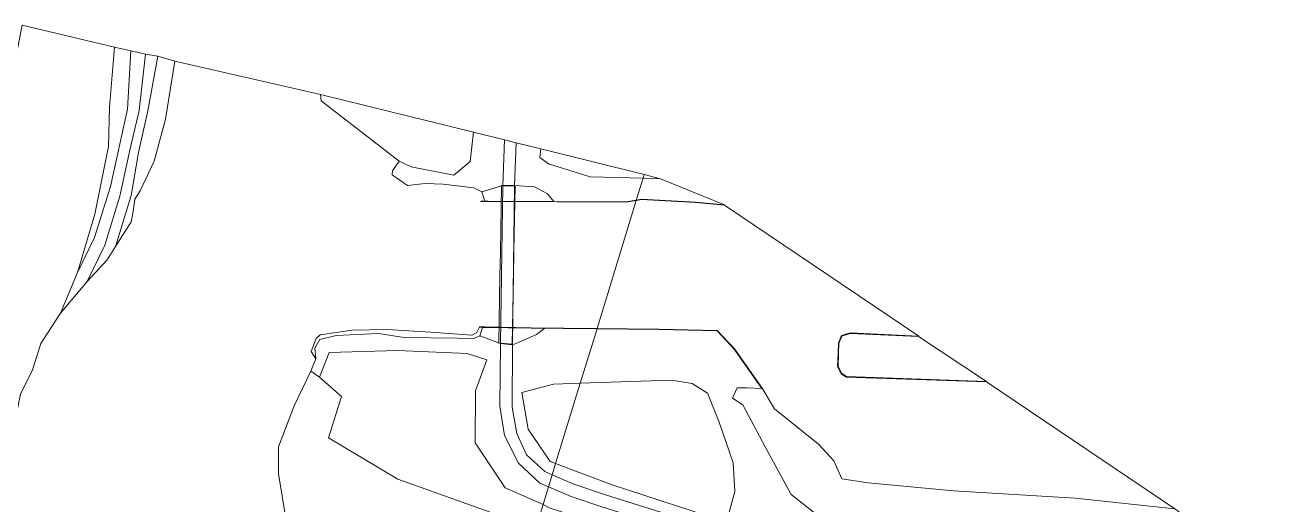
# Model space of a CAD drawing. Header units: metres. Extents: x 112942 to 118371, y 496117 to 499046.
# Drawn here: x 116957.3 to 117242.9, y 497226.7 to 497335.7 of the extents above; entities that cross this region are included whole.
import ezdxf

# ---------------------------------------------------------------- set-up
doc = ezdxf.new("R2010")
doc.units = ezdxf.units.M
doc.layers.add('B-WE-OG-TOPOKAART-G', color=7, linetype='Continuous', lineweight=18)

msp = doc.modelspace()

# ---------------------------------------------------------------- linework, layer by layer
at = {"layer": 'B-WE-OG-TOPOKAART-G'}
for points in [[(116936.882, 497230.357, -0.494), (116940.706, 497250.417, -0.703), (116941.763, 497260.715, -0.915), (116944.463, 497273.866, -0.982), (116947.518, 497286.805, -1.32), (116952.153, 497311.664, -1.157), (116955.803, 497331.83, -1.112), (116956.572, 497335.683, -1.112), (116977.608, 497330.679, -1.35), (116976.442, 497317.078, -1.293), (116976.189, 497308.151, -1.293), (116973.131, 497292.756, -1.287), (116969.136, 497279.525, -1.32), (116965.334, 497270.263, -1.235), (116960.856, 497263.339, -1.235), (116958.912, 497257.388, -1.235), (116956.22, 497251.846, -1.258), (116954.561, 497243.781, -1.258), (116952.74, 497233.748, -1.168), (116952.209, 497230.253, -1.168), (116944.094, 497232.802, -0.558), (116940.701, 497229.823, -0.485), (116936.882, 497230.357, -0.494)], [(116965.334, 497270.263, -1.235), (116969.136, 497279.525, -1.32), (116973.034, 497287.462, -0.347), (116976.699, 497299.008, -0.107), (116980.557, 497316.586, -0.29), (116981.256, 497329.842, -0.32), (116984.62, 497329.07, -0.117), (116983.175, 497316.277, -0.28), (116981.082, 497307.299, -0.323), (116978.785, 497296.861, -0.083), (116975.369, 497285.708, -0.473), (116971.341, 497277.429, -1.18), (116965.334, 497270.263, -1.235)], [(116969.136, 497279.525, -1.32), (116973.131, 497292.756, -1.287), (116976.189, 497308.151, -1.293), (116976.442, 497317.078, -1.293), (116977.608, 497330.679, -1.35), (116981.256, 497329.842, -0.32), (116980.557, 497316.586, -0.29), (116976.699, 497299.008, -0.107), (116973.034, 497287.462, -0.347), (116969.136, 497279.525, -1.32)], [(116987.436, 497328.605, -1.293), (116985.122, 497316.233, -1.279), (116983.048, 497306.737, -1.229), (116981.342, 497297.006, -1.11), (116977.781, 497285.427, -1.177), (116975.876, 497282.403, -1.177), (116971.341, 497277.429, -1.18), (116975.369, 497285.708, -0.473), (116978.785, 497296.861, -0.083), (116981.082, 497307.299, -0.323), (116983.175, 497316.277, -0.28), (116984.62, 497329.07, -0.117), (116987.436, 497328.605, -1.293)], [(116956.22, 497251.846, -1.258), (116958.912, 497257.388, -1.235), (116960.856, 497263.339, -1.235), (116965.334, 497270.263, -1.235), (116971.341, 497277.429, -1.18), (116975.876, 497282.403, -1.177), (116977.781, 497285.427, -1.177), (116981.365, 497291.035, -1.197), (116981.847, 497293.389, -1.197), (116982.166, 497296.192, -1.186), (116983.412, 497298.062, -1.253), (116986.592, 497304.753, -1.267), (116989.194, 497314.351, -1.322), (116991.307, 497327.535, -1.322), (117024.39, 497319.94, -1.221), (117024.552, 497318.491, -1.29), (117042.27, 497304.799, -1.29), (117040.783, 497302.599, -1.351), (117040.707, 497301.707, -1.351), (117044.194, 497299.243, -1.302), (117048.184, 497299.71, -1.273), (117052.307, 497299.589, -1.285), (117059.237, 497298.749, -1.139), (117061.084, 497297.827, -1.104), (117061.775, 497295.72, -1.16), (117061.277, 497295.723, -1.474), (117060.825, 497295.725, -1.474), (117060.825, 497295.625, -1.473), (117062.425, 497295.617, -1.473), (117093.869, 497295.455, -1.473), (117096.158, 497295.843, -1.473)], [(116991.307, 497327.535, -1.322), (116989.194, 497314.351, -1.322), (116986.592, 497304.753, -1.267), (116983.412, 497298.062, -1.253), (116982.166, 497296.192, -1.186), (116981.847, 497293.389, -1.197), (116981.365, 497291.035, -1.197), (116977.781, 497285.427, -1.177), (116981.342, 497297.006, -1.11), (116983.048, 497306.737, -1.229), (116985.122, 497316.233, -1.279), (116987.436, 497328.605, -1.293), (116991.307, 497327.535, -1.322)], [(117059.174, 497311.375, -1.1), (117058.425, 497304.682, -1.083), (117054.71, 497301.633, -1.083), (117045.035, 497303.537, -1.19), (117042.27, 497304.799, -1.29), (117024.552, 497318.491, -1.29), (117024.39, 497319.94, -1.221), (117059.174, 497311.375, -1.1)], [(117066.216, 497309.624, -0.78), (117065.841, 497299.283, -0.373), (117061.084, 497297.827, -1.104), (117059.237, 497298.749, -1.139), (117052.307, 497299.589, -1.285), (117048.184, 497299.71, -1.273), (117044.194, 497299.243, -1.302), (117040.707, 497301.707, -1.351), (117040.783, 497302.599, -1.351), (117042.27, 497304.799, -1.29), (117045.035, 497303.537, -1.19), (117054.71, 497301.633, -1.083), (117058.425, 497304.682, -1.083), (117059.174, 497311.375, -1.1), (117066.216, 497309.624, -0.78)], [(117068.891, 497308.959, -0.78), (117068.467, 497299.234, -0.373), (117065.841, 497299.283, -0.373), (117066.216, 497309.624, -0.78), (117068.891, 497308.959, -0.78)], [(117077.424, 497295.64, -1.218), (117076.01, 497297.382, -0.892), (117073.011, 497298.988, -0.878), (117068.467, 497299.234, -0.373), (117068.891, 497308.959, -0.78), (117074.448, 497307.578, -0.76), (117074.288, 497305.645, -0.75), (117076.21, 497304.165, -0.81), (117085.692, 497301.257, -0.863), (117097.716, 497300.922, -1.034), (117096.141, 497295.942, -1.283), (117093.861, 497295.555, -1.283), (117077.424, 497295.64, -1.218)], [(117097.716, 497300.922, -1.034), (117085.692, 497301.257, -0.863), (117076.21, 497304.165, -0.81), (117074.288, 497305.645, -0.75), (117074.448, 497307.578, -0.76), (117097.964, 497301.732, -1.045), (117097.716, 497300.922, -1.034)], [(117097.716, 497300.922, -1.034), (117101.664, 497300.812, -1.09), (117116.229, 497294.893, -1.213), (117109.644, 497295.486, -1.28), (117097.388, 497296.152, -1.283), (117096.141, 497295.942, -1.283), (117097.716, 497300.922, -1.034)], [(117101.664, 497300.812, -1.09), (117097.716, 497300.922, -1.034), (117097.964, 497301.732, -1.045), (117101.664, 497300.812, -1.09)], [(117061.775, 497295.72, -1.16), (117061.084, 497297.827, -1.104), (117065.841, 497299.283, -0.373), (117068.467, 497299.234, -0.373), (117073.011, 497298.988, -0.878), (117076.01, 497297.382, -0.892), (117077.424, 497295.64, -1.218), (117062.426, 497295.717, -1.16), (117061.775, 497295.72, -1.16)], [(117067.968, 497263.142, -0.293), (117065.319, 497263.4, -0.273), (117064.903, 497263.44, -0.27), (117065.19, 497278.659, 0.61), (117065.294, 497284.211, 0.61), (117065.577, 497299.238, -0.373), (117065.84, 497299.233, -0.373), (117068.648, 497299.181, -0.373), (117068.371, 497284.518, 0.843), (117068.26, 497278.602, 0.82), (117067.968, 497263.142, -0.293)], [(117065.324, 497263.45, -0.273), (117065.839, 497299.183, -0.373), (117068.465, 497299.134, -0.373), (117068.027, 497263.187, -0.293), (117065.324, 497263.45, -0.273)], [(117096.158, 497295.843, -1.473), (117087.252, 497266.793, -1.473), (117072.323, 497266.959, -1.473), (117061.801, 497267.128, -1.473), (117060.531, 497267.148, -1.473), (117060.529, 497267.048, -1.474), (117059.913, 497265.862, -1.474), (117058.768, 497265.294, -1.474), (117049.429, 497265.929, -1.474), (117039.577, 497266.577, -1.474), (117031.58, 497266.383, -1.474), (117024.343, 497265.349, -1.474), (117023.388, 497264.533, -1.474), (117022.311, 497261.538, -1.474), (117023.352, 497259.874, -1.046), (117022.172, 497257.106, -1.287), (117018.432, 497249.2, -1.122), (117014.864, 497239.889, -1.122), (117014.82, 497233.743, -1.122), (117016.524, 497223.598, -1.014)], [(117096.158, 497295.843, -1.473), (117093.869, 497295.455, -1.473), (117062.425, 497295.617, -1.473), (117060.825, 497295.625, -1.473), (117060.825, 497295.725, -1.474), (117061.277, 497295.723, -1.474), (117061.775, 497295.72, -1.16), (117062.426, 497295.717, -1.16), (117077.424, 497295.64, -1.218), (117093.861, 497295.555, -1.283), (117096.141, 497295.942, -1.283), (117096.158, 497295.843, -1.473)], [(117218.609, 497225.844, -1.48), (117195.902, 497228.247, -1.477), (117168.262, 497229.905, -1.477), (117148.914, 497231.749, -1.47), (117142.935, 497232.604, -1.473), (117141.072, 497236.707, -1.473), (117137.605, 497240.534, -1.473), (117127.601, 497248.508, -1.473), (117124.809, 497253.232, -1.473), (117118.898, 497261.624, -1.473), (117118.588, 497262.064, -1.473), (117114.577, 497266.323, -1.473), (117101.392, 497266.636, -1.473), (117087.252, 497266.793, -1.473), (117096.158, 497295.843, -1.473), (117097.394, 497296.052, -1.473), (117109.637, 497295.386, -1.473), (117116.22, 497294.793, -1.473), (117160.363, 497265.067, -1.473), (117144.809, 497265.773, -1.473), (117142.844, 497265.161, -1.473), (117142.118, 497263.429, -1.473), (117142.041, 497261.093, -1.473), (117141.945, 497258.196, -1.473), (117142.784, 497256.516, -1.473), (117143.918, 497255.744, -1.473), (117175.793, 497254.676, -1.473), (117218.609, 497225.844, -1.48)], [(117097.388, 497296.152, -1.283), (117109.644, 497295.486, -1.28), (117116.229, 497294.893, -1.213), (117116.22, 497294.793, -1.473), (117109.637, 497295.386, -1.473), (117097.394, 497296.052, -1.473), (117096.158, 497295.843, -1.473), (117096.141, 497295.942, -1.283), (117097.388, 497296.152, -1.283)], [(117061.238, 497267.037, -1.215), (117060.655, 497265.113, -0.814), (117059.163, 497264.488, -0.787), (117055.46, 497264.609, -0.802), (117043.433, 497264.728, -0.942), (117037.589, 497265.671, -0.93), (117027.98, 497265.163, -1.023), (117024.237, 497264.288, -1.116), (117023.078, 497262.321, -1.029), (117023.352, 497259.874, -1.046), (117022.311, 497261.538, -1.474), (117023.388, 497264.533, -1.474), (117024.343, 497265.349, -1.474), (117031.58, 497266.383, -1.474), (117039.577, 497266.577, -1.474), (117049.429, 497265.929, -1.474), (117058.768, 497265.294, -1.474), (117059.913, 497265.862, -1.474), (117060.529, 497267.048, -1.474), (117061.238, 497267.037, -1.215)], [(117087.252, 497266.793, -1.473), (117087.251, 497266.693, -1.278), (117079.617, 497266.778, -1.023), (117075.356, 497266.825, -1.327), (117072.322, 497266.859, -1.34), (117061.799, 497267.028, -1.27), (117061.238, 497267.037, -1.215), (117060.529, 497267.048, -1.474), (117060.531, 497267.148, -1.473), (117061.801, 497267.128, -1.473), (117072.323, 497266.959, -1.473), (117087.252, 497266.793, -1.473)], [(117075.356, 497266.825, -1.327), (117073.525, 497265.44, -0.851), (117069.581, 497263.65, -0.596), (117068.017, 497263.087, -0.293), (117065.314, 497263.35, -0.273), (117060.655, 497265.113, -0.814), (117061.238, 497267.037, -1.215), (117061.799, 497267.028, -1.27), (117072.322, 497266.859, -1.34), (117075.356, 497266.825, -1.327)], [(117087.251, 497266.693, -1.278), (117083.435, 497254.343, -0.303), (117077.353, 497254.14, -0.257), (117070.135, 497252.255, -0.16), (117071.64, 497243.893, -0.147), (117076.615, 497236.573, -0.137), (117077.844, 497236.109, -0.138), (117077.064, 497233.566, -0.163), (117075.403, 497234.298, -0.163), (117071.255, 497238.067, -0.207), (117069, 497242.899, -0.28), (117067.966, 497248.883, -0.287), (117068.017, 497263.087, -0.293), (117069.581, 497263.65, -0.596), (117073.525, 497265.44, -0.851), (117075.356, 497266.825, -1.327), (117079.617, 497266.778, -1.023), (117087.251, 497266.693, -1.278)], [(117130.898, 497215.868, -0.48), (117088.981, 497229.093, -0.21), (117082.005, 497231.389, -0.163), (117077.064, 497233.566, -0.163), (117077.844, 497236.109, -0.138), (117090.692, 497231.261, -0.147), (117116.675, 497222.824, -0.343), (117118.553, 497229.751, -0.343), (117118.163, 497236.284, -0.413), (117115.03, 497245.489, -0.387), (117112.346, 497252.111, -0.423), (117108.846, 497254.277, -0.453), (117104.147, 497255.033, -0.46), (117083.435, 497254.343, -0.303), (117087.251, 497266.693, -1.278), (117101.39, 497266.536, -1.22), (117114.533, 497266.224, -1.207), (117118.51, 497262.001, -1.207), (117118.816, 497261.566, -1.243), (117124.727, 497253.174, -1.24), (117121.284, 497253.275, -0.515), (117119.13, 497253.326, -0.401), (117118.084, 497250.962, -0.407), (117120.384, 497249.419, -0.404), (117125.436, 497239.904, -0.424), (117131.386, 497229.041, -0.356), (117138.846, 497223.181, -0.361)], [(117087.251, 497266.693, -1.278), (117087.252, 497266.793, -1.473), (117101.392, 497266.636, -1.473), (117114.577, 497266.323, -1.473), (117118.588, 497262.064, -1.473), (117118.898, 497261.624, -1.473), (117124.809, 497253.232, -1.473), (117124.727, 497253.174, -1.24), (117118.816, 497261.566, -1.243), (117118.51, 497262.001, -1.207), (117114.533, 497266.224, -1.207), (117101.39, 497266.536, -1.22), (117087.251, 497266.693, -1.278)], [(117076.228, 497230.838, -0.214), (117074.989, 497226.798, -0.315), (117066.352, 497230.617, -0.373), (117059.527, 497240.818, -0.361), (117059.618, 497252.662, -0.287), (117062.177, 497259.653, -0.262), (117057.76, 497261.105, -0.589), (117041.89, 497261.819, -1.15), (117026.343, 497261.297, -1.23), (117024.178, 497255.751, -1.427), (117022.172, 497257.106, -1.287), (117023.352, 497259.874, -1.046), (117023.078, 497262.321, -1.029), (117024.237, 497264.288, -1.116), (117027.98, 497265.163, -1.023), (117037.589, 497265.671, -0.93), (117043.433, 497264.728, -0.942), (117055.46, 497264.609, -0.802), (117059.163, 497264.488, -0.787), (117060.655, 497265.113, -0.814), (117065.314, 497263.35, -0.273), (117065.186, 497249.156, -0.18), (117066.213, 497242.502, -0.17), (117069.397, 497236.167, -0.17), (117074.286, 497231.675, -0.213), (117076.228, 497230.838, -0.214)], [(117077.064, 497233.566, -0.163), (117076.228, 497230.838, -0.214), (117074.286, 497231.675, -0.213), (117069.397, 497236.167, -0.17), (117066.213, 497242.502, -0.17), (117065.186, 497249.156, -0.18), (117065.314, 497263.35, -0.273), (117068.017, 497263.087, -0.293), (117067.966, 497248.883, -0.287), (117069, 497242.899, -0.28), (117071.255, 497238.067, -0.207), (117075.403, 497234.298, -0.163), (117077.064, 497233.566, -0.163)], [(117175.793, 497254.676, -1.473), (117143.918, 497255.744, -1.473), (117142.784, 497256.516, -1.473), (117141.945, 497258.196, -1.473), (117142.041, 497261.093, -1.473), (117142.118, 497263.429, -1.473), (117142.844, 497265.161, -1.473), (117144.809, 497265.773, -1.473), (117160.363, 497265.067, -1.473), (117160.358, 497264.967, -1.29), (117144.822, 497265.672, -1.29), (117142.918, 497265.079, -1.293), (117142.217, 497263.407, -1.3), (117142.141, 497261.09, -1.243), (117142.046, 497258.218, -1.307), (117142.862, 497256.584, -1.307), (117143.95, 497255.843, -1.307), (117175.796, 497254.776, -1.307), (117175.793, 497254.676, -1.473)], [(117175.796, 497254.776, -1.307), (117143.95, 497255.843, -1.307), (117142.862, 497256.584, -1.307), (117142.046, 497258.218, -1.307), (117142.141, 497261.09, -1.243), (117142.217, 497263.407, -1.3), (117142.918, 497265.079, -1.293), (117144.822, 497265.672, -1.29), (117160.358, 497264.967, -1.29), (117175.796, 497254.776, -1.307)], [(117074.989, 497226.798, -0.315), (117073.31, 497221.321, -1.2), (117041.997, 497232.538, -1.233), (117026.249, 497241.932, -1.337), (117029.146, 497251.322, -1.34), (117024.178, 497255.751, -1.427), (117026.343, 497261.297, -1.23), (117041.89, 497261.819, -1.15), (117057.76, 497261.105, -0.589), (117062.177, 497259.653, -0.262), (117059.618, 497252.662, -0.287), (117059.527, 497240.818, -0.361), (117066.352, 497230.617, -0.373), (117074.989, 497226.798, -0.315)], [(117073.31, 497221.321, -1.2), (117068.399, 497205.303, -1.457), (117062.517, 497207.754, -1.052), (117039.707, 497214.405, -1.087), (117019.235, 497220.626, -1.014), (117016.524, 497223.598, -1.014), (117014.82, 497233.743, -1.122), (117014.864, 497239.889, -1.122), (117018.432, 497249.2, -1.122), (117022.172, 497257.106, -1.287), (117024.178, 497255.751, -1.427), (117029.146, 497251.322, -1.34), (117026.249, 497241.932, -1.337), (117041.997, 497232.538, -1.233), (117073.31, 497221.321, -1.2)], [(117077.844, 497236.109, -0.138), (117083.435, 497254.343, -0.303), (117104.147, 497255.033, -0.46), (117108.846, 497254.277, -0.453), (117112.346, 497252.111, -0.423), (117115.03, 497245.489, -0.387), (117118.163, 497236.284, -0.413), (117118.553, 497229.751, -0.343), (117116.675, 497222.824, -0.343), (117090.692, 497231.261, -0.147), (117077.844, 497236.109, -0.138)], [(117083.435, 497254.343, -0.303), (117077.844, 497236.109, -0.138), (117076.615, 497236.573, -0.137), (117071.64, 497243.893, -0.147), (117070.135, 497252.255, -0.16), (117077.353, 497254.14, -0.257), (117083.435, 497254.343, -0.303)], [(117218.609, 497225.844, -1.48), (117229.256, 497218.077, -0.694), (117211.623, 497218.646, -0.736), (117189.048, 497219.006, -0.634), (117162.734, 497218.096, -0.418), (117146.808, 497219.881, -0.381), (117138.846, 497223.181, -0.361), (117131.386, 497229.041, -0.356), (117125.436, 497239.904, -0.424), (117120.384, 497249.419, -0.404), (117118.084, 497250.962, -0.407), (117119.13, 497253.326, -0.401), (117121.284, 497253.275, -0.515), (117124.727, 497253.174, -1.24), (117124.809, 497253.232, -1.473), (117127.601, 497248.508, -1.473), (117137.605, 497240.534, -1.473), (117141.072, 497236.707, -1.473), (117142.935, 497232.604, -1.473), (117148.914, 497231.749, -1.47), (117168.262, 497229.905, -1.477), (117195.902, 497228.247, -1.477), (117218.609, 497225.844, -1.48)], [(117245.639, 497186.97, -0.737), (117234.837, 497186.178, -0.67), (117224.836, 497185.866, -0.677), (117217.942, 497186.526, -0.683), (117210.157, 497188.461, -0.69), (117171.15, 497200.665, -0.636), (117130.477, 497213.038, -0.48), (117088.158, 497226.364, -0.22), (117081.397, 497228.61, -0.217), (117076.228, 497230.838, -0.214), (117077.064, 497233.566, -0.163), (117082.005, 497231.389, -0.163), (117088.981, 497229.093, -0.21), (117130.898, 497215.868, -0.48), (117172.009, 497203.26, -0.636), (117210.907, 497191.161, -0.69), (117218.416, 497189.294, -0.683), (117224.926, 497188.671, -0.677), (117234.691, 497188.976, -0.67), (117245.541, 497189.771, -0.737)], [(117243.639, 497182.899, -0.707), (117230.36, 497181.391, -0.683), (117214.501, 497183.612, -0.68), (117203.935, 497186.11, -0.66), (117176.405, 497195.452, -0.657), (117140.333, 497206.03, -0.534), (117124.877, 497210.655, -0.516), (117090.396, 497221.497, -0.321), (117076.388, 497226.03, -0.321), (117074.989, 497226.798, -0.315), (117076.228, 497230.838, -0.214), (117081.397, 497228.61, -0.217), (117088.158, 497226.364, -0.22), (117130.477, 497213.038, -0.48), (117171.15, 497200.665, -0.636), (117210.157, 497188.461, -0.69), (117217.942, 497186.526, -0.683), (117224.836, 497185.866, -0.677), (117234.837, 497186.178, -0.67), (117245.639, 497186.97, -0.737)], [(117250.965, 497140.436, -1.34), (117231.483, 497147.551, -1.34), (117190.811, 497163.265, -1.34), (117154.846, 497177.638, -1.34), (117122.842, 497188.266, -1.343), (117081.449, 497202.078, -1.46), (117074.036, 497204.274, -1.46), (117070.611, 497208.865, -1.343), (117073.776, 497221.154, -1.2), (117073.31, 497221.321, -1.2), (117074.989, 497226.798, -0.315), (117076.388, 497226.03, -0.321), (117090.396, 497221.497, -0.321), (117124.877, 497210.655, -0.516), (117140.333, 497206.03, -0.534), (117176.405, 497195.452, -0.657), (117203.935, 497186.11, -0.66), (117214.501, 497183.612, -0.68), (117230.36, 497181.391, -0.683), (117243.639, 497182.899, -0.707)]]:
    msp.add_polyline3d(points, dxfattribs=at)

doc.saveas('drawing.dxf')
